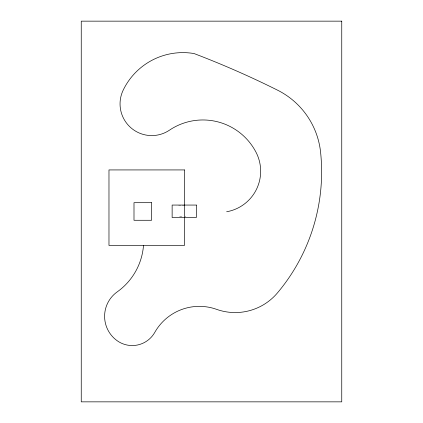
<?xml version="1.0" encoding="UTF-8"?>
<svg xmlns="http://www.w3.org/2000/svg" width="423" height="423" viewBox="0 0 423 423"><rect width="100%" height="100%" fill="white"/><g stroke="black" fill="none" stroke-linecap="round" stroke-linejoin="round"><path stroke-width="0.32" stroke-dasharray="2.12 1.59" d="M178.643 205.827L183.883 205.827M179.849 216.518L183.503 216.518M185.015 216.518L185.385 216.518M185.274 216.518L185.274 216.803M179.965 216.518L179.965 216.803"/><path stroke-width="0.63" d="M143.503 245.435A62.927 62.927 0 0 1 117.219 291.875A29.991 29.991 0 0 0 117.219 340.764A25.898 25.898 0 0 0 154.781 332.383A51.178 51.178 0 0 1 216.565 309.34A55.291 55.291 0 0 0 277.467 292.88A187.912 187.912 0 0 0 320.608 152.375A78.673 78.673 0 0 0 277.467 90.125A925.101 925.101 0 0 0 194.083 53.557A66.326 66.326 0 0 0 123.193 90.125A31.699 31.699 0 0 0 169.459 130.178A59.844 59.844 0 0 1 256.084 152.375A41.147 41.147 0 0 1 226.654 211.759M341.752 21.15L81.248 21.15L81.248 401.85L341.752 401.85L341.752 21.15M184.481 169.93L108.975 169.93L108.975 245.435L184.481 245.435L184.481 169.93M151.582 202.691L133.996 202.691L133.996 220.277L151.582 220.277L151.582 202.691M196.335 205.06L172.135 205.06L172.135 217.528L196.335 217.528L196.335 205.06"/></g></svg>
